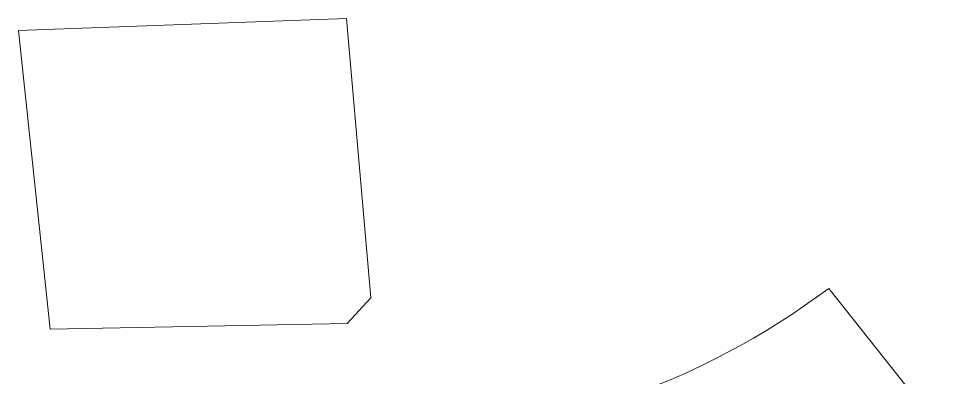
# Model space of a CAD drawing. Extents: x 65861 to 191729, y -16848 to 27649.
# Drawn here: x 137786 to 141701, y -10641 to -9125 of the extents above; entities that cross this region are included whole.
import ezdxf

# ---------------------------------------------------------------- set-up
doc = ezdxf.new("R2010")
doc.units = 0
doc.header["$LTSCALE"] = 1000
doc.header["$MEASUREMENT"] = 0
doc.layers.add('140', color=2, linetype='Continuous', lineweight=5)

msp = doc.modelspace()

# ---------------------------------------------------------------- linework, layer by layer
at = {"layer": '140', "color": 7}
for p, q in [((139171.9, -9124.7), (137785.9, -9175.8)), ((139275.4, -10305.2), (139171.9, -9124.7)), ((137785.9, -9175.8), (137919.7, -10437.5)), ((141700.7, -10879.3), (141211.4, -10264.7)), ((139175.6, -10412.3), (139275.4, -10305.2)), ((137919.7, -10437.5), (139175.6, -10412.3))]:
    msp.add_line(p, q, dxfattribs=at)
msp.add_ellipse((139257.4, -7649), major_axis=(3203.1, 632.6), ratio=1, start_param=4.538398, end_param=5.15903, dxfattribs=at)

doc.saveas('drawing.dxf')
